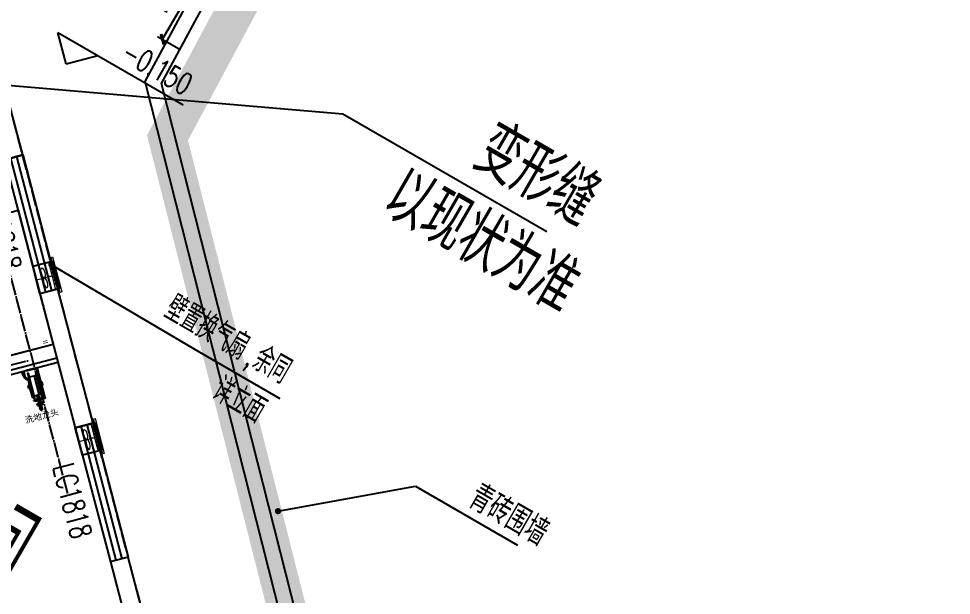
# Model space of a CAD drawing. Header units: millimetres. Extents: x 216654360 to 218309126, y 218099985 to 219647706.
# Drawn here: x 217985128 to 217997245, y 218898213 to 218905702 of the extents above; entities that cross this region are included whole.
import ezdxf
from ezdxf.enums import TextEntityAlignment as Align
from ezdxf.xclip import XClip

# ---------------------------------------------------------------- set-up
doc = ezdxf.new("R2010")
doc.units = ezdxf.units.MM
doc.header["$LTSCALE"] = 1000
doc.header["$XCLIPFRAME"] = 0
doc.linetypes.add('DASH', pattern=[0.35, 0.25, -0.1])
doc.linetypes.add('DOTE', pattern=[2.4200000000000004, 2, -0.2, 0.02, -0.2])
for name, color, linetype in [('A-ANNO-DIMS', 3, 'Continuous'), ('A-ANNO-DOTE', 1, 'DOTE'), ('A-ANNO-IDEN-INDX', 3, 'Continuous'), ('A-ANNO-IDEN-LEVL', 3, 'Continuous'), ('A-ANNO-TXT', 7, 'Continuous'), ('A-DOOR-FM', 181, 'Continuous'), ('A-DOOR-IDEN', 53, 'Continuous'), ('A-FLOR-SPCL', 245, 'Continuous'), ('A-FLOR-STRS', 51, 'Continuous'), ('A-FM-IDEN', 181, 'Continuous'), ('A-WALL', 2, 'Continuous'), ('A-WALL-MSNW', 2, 'Continuous'), ('A-WALL-PATT', 252, 'Continuous'), ('A-WALL-SHEA', 2, 'Continuous'), ('A-WIND', 161, 'Continuous'), ('DIM_LEAD', 3, 'Continuous'), ('K.R-厨房设备.V', 252, 'Continuous'), ('K.R-厨房设备.辅助1', 251, 'Continuous'), ('M-EQ-VT', 3, 'Continuous'), ('N.R-厨房设备.名称标注', 251, 'Continuous'), ('PUB_HATCH', 8, 'Continuous'), ('PUB_TEXT', 7, 'Continuous'), ('现状植物', 3, 'Continuous')]:
    doc.layers.add(name, color=color, linetype=linetype)
doc.layers.add('M-EAD-D1', color=31, linetype='Continuous', lineweight=50)
doc.styles.add('_TCH_DIM', font='JZFZ_ENA', dxfattribs={"width": 0.7, "bigfont": 'JZFZ_CNB'})
doc.styles.add('_TCH_DIM_T3', font='SIMPLEX.shx', dxfattribs={"width": 0.5647058823529413, "bigfont": 'GBCBIG.shx'})
doc.styles.add('A_DIM', font='SIMPLEX', dxfattribs={"width": 0.7, "bigfont": 'HZ'})
doc.styles.add('A_TIT', font='STFANGSO.TTF', dxfattribs={"width": 0.85})
doc.styles.add('水纹标注', font='')
doc.styles.add('设备名称标注字体', font='')
doc.styles.get('水纹标注').set_extended_font_data('SimSun')
doc.styles.get('设备名称标注字体').set_extended_font_data('SimSun')
doc.dimstyles.new('_TCH_ARCH&&100', dxfattribs={"dimtxt": 297.5, "dimasz": 100, "dimexe": 250, "dimexo": 300, "dimgap": 126.25, "dimtad": 1, "dimdec": 0, "dimzin": 0, "dimdsep": 46, "dimtxsty": '_TCH_DIM_T3', "dimblk": 'ARCHTICK', "dimcen": 0.09, "dimclrt": 7, "dimazin": 2, "dimtfac": 1, "dimtdec": 0, "dimtix": 1, "dimtmove": 2, "dimatfit": 3, "dimfxl": 100, "dimtolj": 1, "dimtzin": 0, "dimarcsym": 0})
pattern_1 = [(45, (0, 179.51135), (-176.776766007315, 176.776766007315), [])]

# ---------------------------------------------------------------- blocks, each defined once
blk = doc.blocks.new('123sfg')
at = {"layer": 'A-FLOR-STRS', "color": 1, "linetype": 'DASH', "const_width": 0.5}
blk.add_lwpolyline([(-431.8656419331855, -1239.880152367701), (-430.7574388099792, -1232.094934287486), (-429.9684684670246, -1227.345356392272), (-428.1316071802103, -1219.113704384542), (-427.4672116297479, -1216.173528586345), (-426.6227886450006, -1211.625636377144), (-425.1215353479574, -1203.747376584453), (-424.1251620127523, -1198.437336181179), (-424.0859732910949, -1197.911209319432), (-424.1551806907519, -1191.707523606432), (-424.2037090031854, -1187.357491663604), (-424.2854724545696, -1176.551505218731), (-431.2216880260785, -1169.421393652044), (-431.8843497909656, -1148.586130392568), (-433.1748325719773, -1148.672661361057), (-433.183958132071, -1148.32154214988), (-435.7520347369718, -1148.388286254316), (-511.1115516244317, -1148.388286254316)], dxfattribs=at)
blk = doc.blocks.new('123sdtrt')
at = {"layer": 'A-WALL-MSNW'}
for p, q in [((6063208.942323701, 22386.69603197656), (6063046.182944606, 27512.14896698202)), ((6063406.379947879, 22470.56247899197), (6063246.082182034, 27518.49679149194)), ((6070860.730656119, 14807.83174938788), (6063406.379947879, 22470.56247899197)), ((6070661.344349262, 14725.96845881422), (6063208.942323701, 22386.69603197656))]:
    blk.add_line(p, q, dxfattribs=at)
at = {"layer": 'DIM_LEAD'}
for p, q in [((6067491.339691246, 18414.82280310486), (6068875.980960831, 19587.88945986263)), ((6068875.980960831, 19587.88945986263), (6070406.987380184, 19587.88945986263))]:
    blk.add_line(p, q, dxfattribs=at)
at = {"layer": 'DIM_LEAD', "const_width": 40}
blk.add_lwpolyline([(6067476.079832596, 18401.89466658121, 1), (6067506.599549896, 18427.7509396285, 1)], format="xyb", close=True, dxfattribs=at)
at = {"layer": 'PUB_TEXT', "color": 7, "style": '_TCH_DIM', "width": 0.8}
blk.add_text('青砖围墙', height=357.4468085106383, dxfattribs=at).set_placement((6069572.200146141, 19696.61286411795))
blk = doc.blocks.new('_ArchTick')
at = {"color": 0, "linetype": 'ByBlock', "const_width": 0.4}
blk.add_lwpolyline([(-0.5, -0.5), (0.5, 0.5)], dxfattribs=at)
blk = doc.blocks.new('*D551')
at = {"layer": 'A-ANNO-DIMS', "color": 0, "lineweight": -2, "transparency": 16777216}
for p, q in [((4632263.43779313, 22893.51458498416), (4631804.993165953, 23357.01868481608)), ((4631252.034817375, 22458.46722125588), (4631980.797098402, 23179.27455035411)), ((4631534.675512104, 22172.70725588594), (4631076.230884926, 22636.21135571785))]:
    blk.add_line(p, q, dxfattribs=at)
at = {"layer": 'Defpoints', "color": 0, "transparency": 16777216}
for p in [(4631980.797098402, 23179.27455035411), (4632474.402512069, 22680.2216236298), (4631745.640231043, 21959.41429453157)]:
    blk.add_point(p, dxfattribs=at)
at = {"layer": 'A-ANNO-DIMS', "color": 0, "lineweight": -2, "transparency": 16777216, "xscale": 100, "yscale": 100, "zscale": 100}
for p, rotation in [((4631980.797098402, 23179.27455035411), 44.685575226532), ((4631252.034817375, 22458.46722125588), 224.685575226532)]:
    blk.add_blockref('_ArchTick', p, dxfattribs=dict(at, rotation=rotation))
at = {"layer": 'A-ANNO-DIMS', "color": 7, "transparency": 16777216, "insert": (4631423.031632195, 23014.38943371223), "char_height": 297.5, "attachment_point": 5, "rotation": 44.685575226532, "style": '_TCH_DIM_T3'}
blk.add_mtext('\\A1;1025', dxfattribs=at)
blk = doc.blocks.new('*D552')
at = {"layer": 'A-ANNO-DIMS', "color": 0, "lineweight": -2, "transparency": 16777216}
for p, q in [((4634325.993864584, 24933.55640889145), (4633867.549237406, 25397.06050872337)), ((4631980.797098402, 23179.27455035364), (4634043.353169855, 25219.3163742614)), ((4632263.437793132, 22893.5145849837), (4631804.993165954, 23357.01868481562))]:
    blk.add_line(p, q, dxfattribs=at)
at = {"layer": 'Defpoints', "color": 0, "transparency": 16777216}
for p in [(4634043.353169855, 25219.3163742614), (4634536.958583522, 24720.26344753709), (4632474.40251207, 22680.22162362933)]:
    blk.add_point(p, dxfattribs=at)
at = {"layer": 'A-ANNO-DIMS', "color": 0, "lineweight": -2, "transparency": 16777216, "xscale": 100, "yscale": 100, "zscale": 100}
for p, rotation in [((4634043.353169855, 25219.3163742614), 44.68557522652902), ((4631980.797098402, 23179.27455035364), 224.685575226529)]:
    blk.add_blockref('_ArchTick', p, dxfattribs=dict(at, rotation=rotation))
at = {"layer": 'A-ANNO-DIMS', "color": 7, "transparency": 16777216, "insert": (4632818.690808435, 24394.81401021592), "char_height": 297.5, "attachment_point": 5, "rotation": 44.68557522652901, "style": '_TCH_DIM_T3'}
blk.add_mtext('\\A1;2900', dxfattribs=at)
blk = doc.blocks.new('$DorLib2D$00000079')
for p, q in [((-0.2071067811813236, 0.8071067811771968), (-0.1505382386865222, 0.8636753236720836)), ((0.5000000000052296, 0.09999999999061515), (-0.20710678118121, 0.8071067811771684)), ((0.5565685425001448, 0.1565685424855587), (-0.1505382386861811, 0.8636753236721404)), ((0.5000000000052296, 0.09999999999061515), (0.5565685425001448, 0.1565685424855587))]:
    blk.add_line(p, q)
blk.add_arc((0.5000000000052296, 0.09999999999061515), 1, 135, 180)
blk = doc.blocks.new('2929sk')
at = {"layer": 'A-ANNO-DOTE', "ltscale": 0.1}
for p, q in [((-89932.5912610041, -65888.93439728423), (-95782.47093097866, -71677.87280141475)), ((-100643.7788584344, -67610.51247166691), (-76449.35730994213, -92059.63334024174)), ((-97080.37599070836, -70429.5056708681), (-76058.41759931203, -91672.76625369594))]:
    blk.add_line(p, q, dxfattribs=at)
blk = doc.blocks.new('*U188')
at = {"layer": 'K.R-厨房设备.V'}
for p, q in [((0, 0), (1800, 4.547473508864641e-13)), ((9.313225746154785e-10, -700), (0, 0)), ((1800, 4.547473508864641e-13), (1800.000000000931, -699.9999999999995)), ((1800.000000000931, -699.9999999999995), (9.313225746154785e-10, -700))]:
    blk.add_line(p, q, dxfattribs=at)
at = {"layer": 'K.R-厨房设备.辅助1', "color": 251, "style": '水纹标注'}
blk.add_text('Ⅱ', height=60, rotation=0.0001620461234168421, dxfattribs=at).set_placement((1785.809886171249, -59.99975730894903), align=Align.TOP_RIGHT)
blk = doc.blocks.new('2030100018')
at = {"layer": 'K.R-厨房设备.V', "color": 251}
for p, q in [((0, 0), (54, 0)), ((0, -6), (0, 0)), ((54, 0), (54, -6)), ((54, -6), (0, -6)), ((17, -51), (17, -6)), ((37, -51), (17, -51)), ((37, -6), (37, -51)), ((93.71938213127942, -91.99999999999272), (154.7191464471907, -91.99999999998909)), ((158.7191309924965, -339.0000000000109), (158.7191309924965, -95.99999999998909)), ((162.7191155378023, -91.99999999998909), (179.71904985535, -91.99999999998909)), ((45.00036704900049, -196.948120643865), (58.16204454663239, -196.9477497892185)), ((45.00110114699783, -238.0312572803559), (45.00036704900049, -196.948120643865)), ((45.00110114699783, -238.0312572803559), (58.16277864462609, -238.0308864257095)), ((58.16299436418194, -250.1034381021818), (58.16182882730936, -184.8751981125133)), ((62.6091025723108, -180.4277386442773), (81.71938885482086, -180.4273971661678)), ((191.7182693932664, -196.9481206438686), (213.8379863627633, -196.9477497892185)), ((191.7190034912637, -180.4277386442809), (213.8387204607607, -180.4273971661714)), ((191.7190034912637, -238.0312572803559), (213.838720460757, -238.0308864257131)), ((234.9996329510068, -238.0312572803559), (221.8379554533785, -238.0308864257095)), ((235.0003670490005, -196.948120643865), (221.8386895513722, -196.9477497892185)), ((234.9996329510068, -238.0312572803559), (235.0003670490005, -196.948120643865)), ((62.6091025723108, -254.5508975704179), (81.71938885482086, -254.5512390485273)), ((62.61042704605643, -350.4419930289405), (62.61042704606007, -254.5507386325589)), ((93.71938213127942, -343.0000000000146), (154.7191464471907, -343.0000000000146)), ((124.2192642892296, -397.0000000000036), (124.2192642892296, -343.0000000000146)), ((149.2191676973889, -397.0000000000036), (149.2191676973889, -343.0000000000146)), ((162.7191155378023, -343.0000000000109), (179.71904985535, -343.0000000000109)), ((191.7190034912637, -254.5508975704215), (213.8387204607607, -254.551239048531)), ((99.21936088107032, -457), (124.4692633233099, -447)), ((174.2190711055446, -457), (99.21936088107032, -457)), ((99.21936088107032, -475), (99.21936088107032, -457)), ((174.2190711055446, -475), (99.21936088107032, -475)), ((99.21936088107032, -475), (124.4692633233099, -485)), ((124.4692633233135, -415), (124.4692633233099, -447)), ((148.969168663305, -447), (124.4692633233099, -447)), ((148.969168663305, -415), (148.969168663305, -447)), ((174.2190711055446, -457), (148.969168663305, -447)), ((174.2190711055446, -475), (148.969168663305, -485)), ((174.2190711055446, -475), (174.2190711055446, -457)), ((150.9691609359506, -510.0000000000036), (122.469271050657, -510.0000000000036)), ((122.4692710506533, -535), (122.4692710506533, -510)), ((150.9691609359543, -535.0000000000036), (122.4692710506533, -535.0000000000036)), ((148.969168663305, -485), (124.4692633233099, -485)), ((124.4692633233099, -510), (124.4692633233099, -485)), ((124.4692633233062, -538.0000000000073), (124.4692633233062, -535)), ((148.9691686632978, -538.0000000000036), (124.4692633233026, -538.0000000000036)), ((127.469251732291, -550.0000000000036), (126.4692555959591, -538.0000000000073)), ((127.4692517322837, -550.0000000000036), (145.9691802543202, -550)), ((145.9691802543239, -550.0000000000036), (146.9691763906449, -538.0000000000073)), ((148.969168663305, -510), (148.969168663305, -485)), ((148.9691686632978, -538.0000000000073), (148.9691686632978, -535)), ((150.9691609359506, -535), (150.9691609359543, -510))]:
    blk.add_line(p, q, dxfattribs=at)
at = {"layer": 'K.R-厨房设备.V', "color": 6}
for p, q in [((211.8387281881078, 0), (66.71948645046723, 0)), ((66.71948645046723, -7.999999999996362), (66.71948645047087, 3.637978807091713e-12)), ((207.8387436428093, -8), (66.71948645046723, -8)), ((81.71942849536208, -393.0000000000036), (81.71942849536572, -41.99999999999636)), ((89.71939758597364, -393.0000000000036), (89.71939758597364, -41.99999999999636)), ((183.7190344006558, -393.0000000000036), (183.7190344006558, -41.99999999999636)), ((191.7190034912637, -393.0000000000036), (191.7190034912637, -41.99999999999636)), ((213.838720460757, -396.0000000000036), (213.8387204607679, -14)), ((221.8386895513722, -400.0000000000036), (221.8386895513722, -10)), ((66.71948645046723, -410), (66.71948645047087, -402.0000000000036)), ((207.8387436427984, -402.0000000000036), (66.71948645046723, -402)), ((211.8387281881078, -410.0000000000036), (66.71948645046359, -410)), ((196.7189841728868, -397.0000000000036), (76.71944781372804, -397)), ((76.71944781372804, -397), (76.71944781372804, -402)), ((76.71944781372804, -415), (76.71944781372804, -410)), ((196.7189841728868, -414.9999999999964), (76.71944781372804, -415)), ((196.7189841728832, -402.0000000000036), (196.7189841728868, -397.0000000000036)), ((196.7189841728832, -409.9999999999964), (196.7189841728868, -414.9999999999964))]:
    blk.add_line(p, q, dxfattribs=at)
at = {"layer": 'K.R-厨房设备.V', "color": 251}
for points in [[(19.01481009938288, -51), (19.18583278403457, -59.31237505021636, 0.13909093381879), (28.98959558824208, -89.76618655917991), (36.85009862750667, -100.9488166338215, 0.0156889493457153), (49.87245372396137, -114.3158283506546), (60.5694209779067, -122.5655395626036, -0.152948420344138), (63.79609916212576, -129.172807618359), (65.73116144446976, -180.4276828566271)], [(35, -51), (35.17924978086376, -58.84154390143703, 0.1374614433717454), (42.20263943649479, -80.74058636751397), (49.34065620813635, -90.8953818844384, 0.01401564205864854), (60.35175624813928, -102.1921380848416), (71.12680821227332, -110.5020697587079, -0.1747124759022775), (79.7348169826364, -127.6549534177684), (81.71941180455906, -161.7365172387836)]]:
    blk.add_lwpolyline(points, format="xyb", dxfattribs=at)
at = {"layer": 'K.R-厨房设备.V', "color": 6, "extrusion": (0, 0, -1)}
for centre, major_axis, ratio, start_param, end_param in [((85.7194130406715, -41.99999999999636), (1.82035638908971e-07, 3.999999999996357), 0.9999961363264449, 4.712388934875956, 7.853981588465749), ((187.7190189459579, -41.99999999999636), (1.82035638908971e-07, 3.999999999996357), 0.9999961363264449, 4.712388934875956, 7.853981588465749), ((85.7194130406715, -393.0000000000036), (-4.659125757833004e-07, 3.999999999996335), 0.9999961363255352, 1.57079644327259, 4.712389096862383), ((187.7190189459579, -393.0000000000036), (1.82035638908971e-07, 3.999999999996357), 0.9999961363264449, 1.570796281286163, 4.712388934875956), ((211.8387281881078, -400.0000000000036), (3.937634618430948e-07, 9.999999999999993), 0.9999961363264447, 1.570796287418702, 3.141592614213295)]:
    blk.add_ellipse(centre, major_axis=major_axis, ratio=ratio, start_param=start_param, end_param=end_param, dxfattribs=at)
at = {"layer": 'K.R-厨房设备.V', "color": 251, "extrusion": (0, 0, -1)}
for centre, major_axis, ratio, start_param, end_param in [((93.71938213127942, -87.99999999998909), (-1.574622175278921e-07, 3.999999999999997), 0.9999961363264447, 3.141592692955499, 4.712389019750092), ((154.7191464471907, -95.99999999998909), (-1.574622175278921e-07, 3.999999999999997), 0.9999961363264447, 3.93657062502939e-08, 1.570796366160299), ((162.7191155378023, -95.99999999998909), (1.575112711704858e-07, 3.999999999999996), 0.9999961363264447, 4.712388941007024, 6.283185267801616), ((179.71904985535, -87.99999999998909), (1.575112711704858e-07, 3.999999999999996), 0.9999961363264447, 1.570796287417231, 3.141592614211824), ((81.71942849536208, -350.4419930289405), (1.493397806789766e-07, 19.10907528053212), 0.9999961363263775, 3.141592645774639, 4.712388972569596), ((93.71938213127942, -347.0000000000109), (1.575112711704858e-07, 3.999999999999996), 0.9999961363264447, 4.712388941007024, 6.283185267801616), ((154.7191464471907, -339.0000000000109), (1.575112711704858e-07, 3.999999999999996), 0.9999961363264447, 1.570796287417231, 3.141592614211824), ((162.7191155378023, -339.0000000000109), (-1.574622175278921e-07, 3.999999999999997), 0.9999961363264447, 3.141592692955499, 4.712389019750092), ((179.71904985535, -347.0000000000109), (-1.574622175278921e-07, 3.999999999999997), 0.9999961363264447, 3.93657062502939e-08, 1.570796366160299)]:
    blk.add_ellipse(centre, major_axis=major_axis, ratio=ratio, start_param=start_param, end_param=end_param, dxfattribs=at)
at = {"layer": 'K.R-厨房设备.V', "color": 6, "extrusion": (0, 0, -0.9999999999999999)}
for centre, major_axis, ratio, start_param, end_param in [((207.8387436428093, -14), (9.663569113214166e-08, 5.999999999999997), 0.9999961363264448, -1.610601074730766e-08, 1.57079631068901), ((211.8387281881078, -10), (-3.937634618616374e-07, 9.999999999999991), 0.9999961363264449, 3.937649828422707e-08, 1.57079636617109), ((207.8387436427984, -396.0000000000036), (-9.670109599712789e-08, 5.999999999999997), 0.9999961363264447, 1.570796342911684, 3.141592669706704)]:
    blk.add_ellipse(centre, major_axis=major_axis, ratio=ratio, start_param=start_param, end_param=end_param, dxfattribs=at)
at = {"layer": 'K.R-厨房设备.V', "color": 251}
for centre, major_axis, ratio, start_param, end_param in [((62.60918204074915, -184.8751186435948), (2.217508715995266e-07, 4.44738000000566), 0.9999939771556037, 1.791856535371394e-05, 1.570814245359597), ((62.61034757761809, -250.1033586332669), (-2.216093435483783e-07, 4.44738000000384), 0.9999939771551947, 1.570814145669994, 3.141610472465161)]:
    blk.add_ellipse(centre, major_axis=major_axis, ratio=ratio, start_param=start_param, end_param=end_param, dxfattribs=at)
blk = doc.blocks.new('12asrttt')
at = {"layer": 'K.R-厨房设备.V', "rotation": 314.6720613309833}
blk.add_blockref('*U188', (6325920.776074814, 19985.64400184839), dxfattribs=at)
at = {"layer": 'K.R-厨房设备.V', "xscale": 0.9999984380917989, "rotation": 44.69999999844105}
blk.add_blockref('2030100018', (6327001.179067748, 18185.12577451365, 1800), dxfattribs=at)
at = {"layer": 'N.R-厨房设备.名称标注', "insert": (6327398.046247947, 17633.43457112275), "char_height": 80, "attachment_point": 7, "rotation": 44.69999999844105, "style": '设备名称标注字体'}
blk.add_mtext('洗地龙头', dxfattribs=at)
blk = doc.blocks.new('*U237')
at = {"layer": 'M-EQ-VT', "lineweight": 0}
for p, q in [((50, 125), (14.64466094068484, 89.64466094062664)), ((50, 75), (14.64466094068484, 39.64466094062664)), ((50, 25), (14.64466094068484, -10.35533905937336)), ((50, -25), (14.64466094068484, -60.35533905937336)), ((50, -75), (14.64466094068484, -110.3553390593734)), ((50, -125), (14.64466094068484, -160.3553390593734))]:
    blk.add_line(p, q, dxfattribs=at)
at = {"layer": 'M-EQ-VT', "color": 8, "linetype": 'Continuous', "lineweight": 0}
blk.add_line((260, 5.820766091346741e-11), (50, 0), dxfattribs=at)
at = {"layer": 'M-EQ-VT', "lineweight": 0}
for points in [[(-20, 235), (0, 235), (0, -235), (-20, -235)], [(0, -185), (50, -185), (50, 185), (0, 185)]]:
    blk.add_lwpolyline(points, close=True, dxfattribs=at)
at = {"layer": 'M-EQ-VT'}
blk.add_lwpolyline([(0, 185), (260, 185), (260, -185), (0, -185)], close=True, dxfattribs=at)
at = {"layer": 'M-EQ-VT', "color": 8, "linetype": 'Continuous', "lineweight": 0}
blk.add_lwpolyline([(50, 0, 0, 39.2, 0), (117.2000000000116, 0, 39.2, 39.2, 0)], format="xyseb", dxfattribs=at)
at = {"layer": 'M-EQ-VT', "color": 8, "linetype": 'Continuous', "lineweight": 0, "extrusion": (0, 0, -1)}
blk.add_ellipse((152.6035714285742, 67.0000000000117), major_axis=(-4.102566777142218e-14, -66.99999999997688), ratio=0.3370013318880228, dxfattribs=at)
at = {"layer": 'M-EQ-VT', "color": 8, "linetype": 'Continuous', "lineweight": 0}
blk.add_ellipse((152.6035714285742, -67.00000000003453), major_axis=(-4.102566777142218e-14, 66.99999999997688), ratio=0.3370013318880228, dxfattribs=at)
blk = doc.blocks.new('1RRUIIOSY')
at = {"rotation": 224.6999999982563}
for p in [(6142364.177199154, 19629.14402487746), (6143890.385939494, 18086.8685920563)]:
    blk.add_blockref('*U237', p, dxfattribs=at)
blk = doc.blocks.new('*D521')
at = {"layer": 'A-ANNO-DIMS', "color": 0, "lineweight": -2, "transparency": 16777216}
for p, q in [((6141963.015444164, 24062.69658818669), (6142286.068498673, 24062.69658818669)), ((6142036.068498673, 22972.71311786792), (6142036.068498673, 24062.69658818669)), ((6141963.015444166, 22972.71311786792), (6142286.068498673, 22972.71311786792))]:
    blk.add_line(p, q, dxfattribs=at)
at = {"layer": 'Defpoints', "color": 0, "transparency": 16777216}
for p in [(6141663.015444164, 24062.69658818669), (6142036.068498673, 24062.69658818669), (6141663.015444166, 22972.71311786792)]:
    blk.add_point(p, dxfattribs=at)
at = {"layer": 'A-ANNO-DIMS', "color": 0, "lineweight": -2, "transparency": 16777216, "xscale": 100, "yscale": 100, "zscale": 100}
for p, rotation in [((6142036.068498673, 24062.69658818669), 90), ((6142036.068498673, 22972.71311786792), 270)]:
    blk.add_blockref('_ArchTick', p, dxfattribs=dict(at, rotation=rotation))
at = {"layer": 'A-ANNO-DIMS', "color": 7, "transparency": 16777216, "insert": (6141761.068498673, 23517.70485302829), "char_height": 297.5, "attachment_point": 5, "rotation": 90, "style": '_TCH_DIM_T3'}
blk.add_mtext('\\A1;1090', dxfattribs=at)
blk = doc.blocks.new('$TCHSYS$WIN2D')
for p, q in [((-0.5, 0.5), (0.5, 0.5)), ((-0.5, 0.5), (-0.4999999999999999, -0.5)), ((0.5, 0.5), (0.4999999999999998, -0.5)), ((0.5, 0.1666666666666666), (-0.5, 0.1666666666666666)), ((0.5, -0.1666666666666667), (-0.5, -0.1666666666666667)), ((-0.4999999999999999, -0.5), (0.5, -0.5))]:
    blk.add_line(p, q)
blk = doc.blocks.new('213rgt')
at = {"layer": 'PUB_HATCH'}
h = blk.add_hatch(dxfattribs=at)
h.set_pattern_fill('普通砖', color=256, scale=100, style=0)
h.set_pattern_definition(pattern_1)
h.paths.add_polyline_path([(4637546.432490196, 21478.48986217963), (4637885.797321221, 21476.67188977326), (4634440.172023651, 24960.26544450018), (4634410.129287692, 24649.3528198024)])
h = blk.add_hatch(dxfattribs=at)
h.set_pattern_fill('普通砖', color=256, scale=100, style=0)
h.set_pattern_definition(pattern_1)
h.paths.add_polyline_path([(4635668.103863325, 19450.89874789076), (4635752.295349454, 19365.38936174843), (4637885.797321221, 21476.67188977326), (4637546.432490196, 21478.48986217963), (4635654.982021354, 19606.73798178159)])
h = blk.add_hatch(dxfattribs=at)
h.set_pattern_fill('普通砖', color=256, scale=100, style=0)
h.set_pattern_definition(pattern_1)
h.paths.add_polyline_path([(4634971.490336894, 18592.71813479806), (4635752.315625225, 19365.40895026661), (4635668.103863325, 19450.89874789076), (4635512.822457267, 19466.05869776641), (4634944.878597278, 18904.03155689676)])
at = {"color": 7}
for points in [[(4635578.471884931, 20230.36204200436), (4633188.168717794, 22648.30617012794), (4634251.675193052, 23706.12238006282), (4636641.978360187, 21288.17825193936)], [(4634919.79392984, 23669.82478684653), (4634742.048807512, 23494.02185318817), (4636426.197492011, 21789.16424798302), (4636603.94261435, 21964.96718165302)]]:
    blk.add_lwpolyline(points, close=True, dxfattribs=at)
for points in [[(4634247.656467238, 23710.1842448836), (4635574.109182337, 20234.77066191676)], [(4636637.606315383, 21292.5963220991), (4633184.953299294, 22651.55543795519)]]:
    blk.add_lwpolyline(points, dxfattribs=at)
at = {"layer": 'A-DOOR-FM'}
for p, q in [((4631756.020713235, 22201.68458927857), (4632253.857998073, 22693.78014689394)), ((4631826.320078609, 22130.56497715884), (4632324.157363446, 22622.66053477421))]:
    blk.add_line(p, q, dxfattribs=at)
at = {"layer": 'A-WALL'}
for p, q in [((4632305.911877505, 22850.62044863791), (4634440.172023651, 24960.26544450018)), ((4637885.797321221, 21476.67188977326), (4634440.172023651, 24960.26544450018)), ((4632517.651442022, 22778.70156667003), (4634410.129287692, 24649.3528198024)), ((4637546.432490196, 21478.48986217963), (4634410.129287692, 24649.3528198024)), ((4632305.911877505, 22850.62044863789), (4632201.178203418, 22747.09470373495)), ((4632201.178203418, 22747.09470373495), (4632341.776934154, 22604.85547950512)), ((4635654.982021354, 19606.73798178159), (4632517.651442022, 22778.70156667003)), ((4631174.110472469, 22432.01027463585), (4631316.305586711, 22572.65361605574)), ((4631666.50612394, 22218.58917974164), (4631316.305586711, 22572.65361605574)), ((4632341.776934154, 22604.85547950512), (4632375.412210899, 22638.1028291353)), ((4635512.822457267, 19466.05869776641), (4632375.412210899, 22638.1028291353)), ((4631594.604929999, 22006.87633780672), (4631174.110472469, 22432.01027463585)), ((4631703.340918564, 22254.99914610824), (4631666.50612394, 22218.58917974164)), ((4631843.939649303, 22112.75992187687), (4631703.340918564, 22254.99914610824)), ((4631807.14932326, 22076.39391122061), (4631843.939649303, 22112.75992187687)), ((4634944.878597278, 18904.03155689676), (4631807.14932326, 22076.39391122061)), ((4634971.490336894, 18592.71813479806), (4631591.111859453, 22010.40796355764)), ((4635654.982021354, 19606.73798178159), (4637546.432490196, 21478.48986217963)), ((4635752.295349454, 19365.38936174843), (4637885.797321221, 21476.67188977326)), ((4634944.878597278, 18904.03155689676), (4635512.822457267, 19466.05869776641)), ((4634971.490336894, 18592.71813479806), (4635752.315625225, 19365.40895026661))]:
    blk.add_line(p, q, dxfattribs=at)
at = {"layer": 'A-DOOR-FM', "xscale": -700, "yscale": 700, "zscale": 200, "rotation": 44.66768144878004}
blk.add_blockref('$DorLib2D$00000079', (4632022.558926363, 22429.92731280432), dxfattribs=at)
at = {"layer": 'A-ANNO-TXT', "style": 'A_TIT', "width": 0.85}
blk.add_text('储物间', height=244.1860465116279, dxfattribs=at).set_placement((4633341.810573308, 20735.97364098765))
at = {"layer": 'A-FM-IDEN', "style": 'A_DIM'}
for s, height, width, p in [('0724s', 280, 0.6999999999999998, (4632347.779254646, 21949.91208268526)), ('甲', 350, 0.7, (4632173.536204953, 21777.67863751993)), ('FM', 280, 0.6999999999999998, (4631894.747325443, 21502.10512525542))]:
    blk.add_text(s, height=height, rotation=44.66768144878004, dxfattribs=dict(at, width=width)).set_placement(p)
at = {"layer": 'A-ANNO-DIMS'}
dim = blk.add_aligned_dim(p1=(4632474.402512069, 22680.22162362941), p2=(4634536.958583522, 24720.26344753723), distance=701.9260132473081, text='2900', dimstyle='_TCH_ARCH&&100', dxfattribs=at)
dim.commit()
dim.dimension.update_dxf_attribs({"geometry": '*D552', "text_midpoint": (4632818.690808435, 24394.81401021592)})
dim = blk.add_aligned_dim(p1=(4631745.640231043, 21959.41429453124), p2=(4632474.402512069, 22680.22162362944), distance=701.9260132476597, dimstyle='_TCH_ARCH&&100', dxfattribs=at)
dim.commit()
dim.dimension.update_dxf_attribs({"geometry": '*D551', "text_midpoint": (4631423.031632195, 23014.38943371223)})
blk = doc.blocks.new('A$C04836B57')
at = {"layer": 'A-WALL-PATT'}
h = blk.add_hatch(dxfattribs=at)
h.set_pattern_fill('普通砖', color=256, scale=100, style=0)
h.set_pattern_definition([(45, (-6165879.106576437, -59303.14459915766), (-176.776766007315, 176.776766007315), [])])
h.paths.add_polyline_path([(-23091.30082258582, -40651.23609192116), (-23623.52512797154, -41177.40251590271), (-23454.79360367265, -41348.07668708426), (-22922.48607384786, -40821.82798593759)])
at = {"layer": 'A-ANNO-IDEN-INDX'}
for p, q in [((-23627.77187245805, -39767.91201109056), (-21401.82450507209, -39790.1960202125)), ((-21401.82450507209, -39790.1960202125), (-20191.82965022698, -39790.1960202125))]:
    blk.add_line(p, q, dxfattribs=at)
at = {"layer": 'A-ANNO-IDEN-INDX', "const_width": 40}
blk.add_lwpolyline([(-23647.77087032795, -39767.71180067342, 1), (-23607.77287458815, -39768.1122215077, 1)], format="xyb", close=True, dxfattribs=at)
at = {"layer": 'A-ANNO-IDEN-LEVL', "linetype": 'Continuous'}
for p, q in [((-24765.7292954633, -37412.01091638315), (-25065.7292954633, -37112.01091638315)), ((-25065.7292954633, -37112.01091638315), (-23186.52929546311, -37112.01091638315)), ((-24765.7292954633, -37412.01091638315), (-24465.7292954633, -37112.01091638315))]:
    blk.add_line(p, q, dxfattribs=at)
at = {"layer": 'A-WALL-MSNW'}
for p, q in [((-24665.12781175971, -38719.63866799851), (-25283.97143651359, -38094.28035757441)), ((-24835.71968549583, -38888.45339666995), (-24665.12781175971, -38719.63866799851)), ((-23399.01734675188, -39999.07772099772), (-23569.609220488, -40167.89244966851)), ((-22836.26041561365, -40567.75890241479), (-23399.01734675188, -39999.07772099772)), ((-23569.609220488, -40167.89244966851), (-23006.85228934884, -40736.57363108409)), ((-22133.06464643963, -41278.35734848421), (-22836.26041561365, -40567.75890241477)), ((-23006.85228934884, -40736.5736310841), (-22303.65652017482, -41447.1720771531)), ((-22303.65652017482, -41447.1720771531), (-22133.06464643963, -41278.35734848421)), ((-20866.95418142062, -42557.79640149416), (-21037.54605515581, -42726.61113016251)), ((-20217.71525025275, -43213.86999555719), (-20866.95418142062, -42557.79640149416)), ((-21037.54605515581, -42726.61113016251), (-20388.30712398794, -43382.68472422653))]:
    blk.add_line(p, q, dxfattribs=at)
at = {"layer": 'A-WALL-SHEA'}
for p, q in [((-23091.30082258582, -40651.23609192116), (-23623.52512797154, -41177.40251590271)), ((-23454.79360367265, -41348.07668708426), (-22922.48607384786, -40821.82798593759))]:
    blk.add_line(p, q, dxfattribs=at)
at = {"layer": 'DIM_LEAD'}
for p, q in [((-25468.256169701, -38118.02581812818), (-21330.30669272877, -36176.91847449008)), ((-21330.30669272877, -36176.91847449008), (-18268.2938540224, -36176.91847449008))]:
    blk.add_line(p, q, dxfattribs=at)
blk.add_blockref('12asrttt', (-6350278.197993702, -59357.45125011246))
at = {"layer": 'A-ANNO-DOTE'}
ref = blk.add_blockref('123sfg', (408074.6474547908, 1131835.749373674), dxfattribs=dict(at, xscale=1000, yscale=1000, zscale=1000))
XClip(ref).set_block_clipping_path([(-527.116253690554, -1244.4995262616217), (-408.074574071597, -1131.8357493736744)])
at = {"layer": 'A-FLOR-SPCL', "rotation": 180}
blk.add_blockref('2929sk', (-119041.6796189575, -112663.7768879475), dxfattribs=at)
at = {"layer": 'A-WALL'}
ref = blk.add_blockref('123sdtrt', (-6086971.935885664, -59483.23253006631), dxfattribs=at)
XClip(ref).set_block_clipping_path([(5967930.256266707, -53180.54435788118), (6086971.935885664, 59482.65594915765)])
blk.add_blockref('213rgt', (-4663381.131754217, -59357.4512501125), dxfattribs=at)
at = {"layer": 'A-WIND'}
ref = blk.add_blockref('$TCHSYS$WIN2D', (-24117.36851612199, -39443.76555883593), dxfattribs=dict(at, xscale=1800, yscale=240, zscale=1800, rotation=314.6999999982493))
ref.add_attrib('A', 'LC1818', (-24839.02713061776, -39475.10704703722), dxfattribs={"layer": 'A-DOOR-IDEN', "height": 280, "rotation": 314.6999999982493, "style": 'A_DIM', "width": 0.6999999999999998})
ref = blk.add_blockref('$TCHSYS$WIN2D', (-21585.30535079353, -42002.48423932532), dxfattribs=dict(at, xscale=1800, yscale=240, zscale=1800, rotation=314.6999999982564))
ref.add_attrib('A', 'LC1818', (-22306.96396513563, -42033.82572737616), dxfattribs={"layer": 'A-DOOR-IDEN', "height": 280, "rotation": 314.6999999982564, "style": 'A_DIM', "width": 0.6999999999999998})
at = {"layer": 'M-EAD-D1'}
blk.add_blockref('1RRUIIOSY', (-6165879.106576437, -59482.65594915759), dxfattribs=at)
at = {"layer": 'A-ANNO-TXT', "color": 7, "linetype": 'Continuous', "style": 'A_DIM', "width": 0.6999999999999998}
blk.add_text('-0.150', height=280, dxfattribs=at).set_placement((-24205.86262879707, -37007.01091638315))
at = {"layer": 'A-ANNO-TXT', "color": 7, "style": 'A_DIM'}
for s, height, width, p in [('壁置换气扇', 350, 0.7, (-22047.28896781243, -39631.86268687918)), ('余同', 350, 0.7, (-20728.95563447941, -39631.86268687918)), (',', 280, 0.6999999999999998, (-20822.28896781243, -39631.86268687918)), ('详立面', 350, 0.7, (-20985.53043762874, -40236.92830367708))]:
    blk.add_text(s, height=height, dxfattribs=dict(at, width=width)).set_placement(p)
at = {"layer": 'A-ANNO-TXT', "linetype": 'Continuous', "style": 'A_DIM', "width": 0.7}
blk.add_text('收餐间', height=1000, dxfattribs=at).set_placement((-24026.74558051489, -43716.14673506515))
at = {"layer": 'PUB_TEXT', "color": 7, "style": '_TCH_DIM', "width": 0.8}
for s, p in [('变形缝', (-19562.54917317163, -35952.02485746882)), ('以现状为准', (-20295.3151306184, -37057.13124044753))]:
    blk.add_text(s, height=714.8936170212767, dxfattribs=at).set_placement(p)
at = {"layer": 'A-ANNO-DIMS'}
dim = blk.add_aligned_dim(p1=(-24216.0911322711, -36509.94283128975), p2=(-24216.09113227297, -35419.95936097097), distance=-373.0530545087604, dimstyle='_TCH_ARCH&&100', dxfattribs=at)
dim.commit()
dim.dimension.update_dxf_attribs({"geometry": '*D521', "text_midpoint": (-24118.03807776421, -35964.95109612937), "insert": (-6165879.106576437, -59482.65594915766)})

msp = doc.modelspace()

# ---------------------------------------------------------------- block references
at = {"layer": '现状植物', "rotation": 330.0099772030858}
msp.add_blockref('A$C04836B57', (218025897.187641, 218925138.5110827), dxfattribs=at)

doc.saveas('drawing.dxf')
